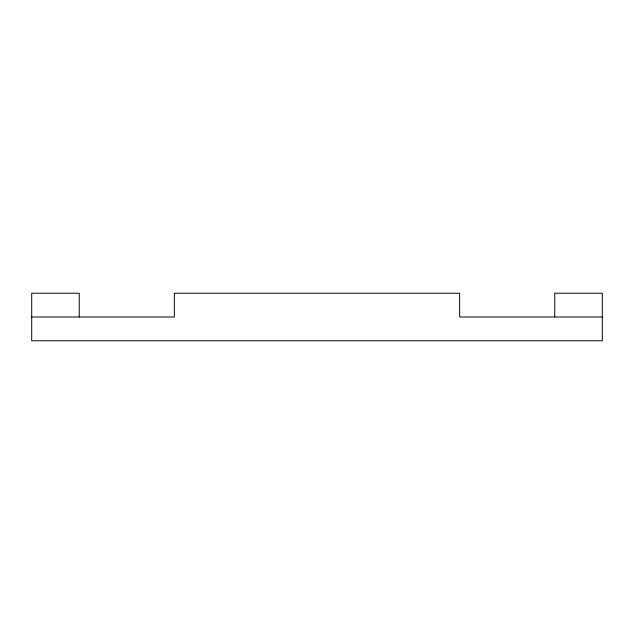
<?xml version="1.0" encoding="UTF-8"?>
<svg xmlns="http://www.w3.org/2000/svg" width="634" height="634" viewBox="0 0 634 634"><rect width="100%" height="100%" fill="white"/><g stroke="black" fill="none" stroke-linecap="round" stroke-linejoin="round"><path stroke-width="0.95" d="M31.7 317L174.35 317L174.35 293.225L459.65 293.225L459.65 317L602.3 317M554.75 317L554.75 293.225L602.3 293.225L602.3 340.775L31.7 340.775L31.7 293.225L79.25 293.225L79.25 317"/></g></svg>
